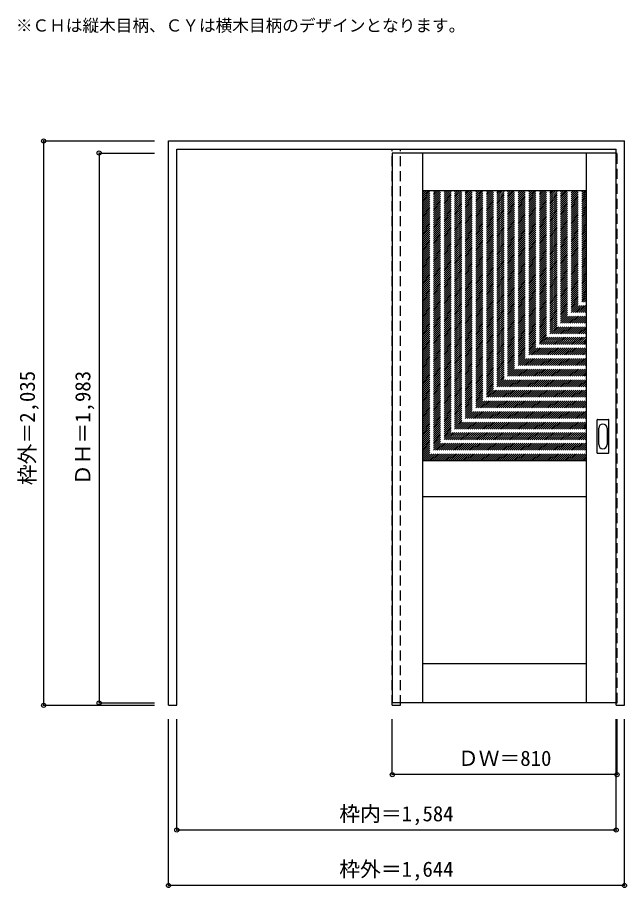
# Model space of a CAD drawing. Units: millimetres, scale not verified. Extents: x -1701 to 495, y -1848 to 1290.
import ezdxf
from ezdxf.enums import TextEntityAlignment as Align

# ---------------------------------------------------------------- set-up
doc = ezdxf.new("R2010")
doc.units = ezdxf.units.MM
doc.header["$LTSCALE"] = 30
doc.header["$PDMODE"] = 32
doc.header["$PDSIZE"] = 15
doc.linetypes.add('DASHED1', pattern=[1.8, 1.2, -0.6])
for name, color, linetype in [('0-0', 4, 'DASHED1'), ('0-1_寸法', 7, 'Continuous'), ('0-2_文字', 7, 'Continuous')]:
    doc.layers.add(name, color=color, linetype=linetype)
doc.styles.add('ＭＳ ゴシック', font='')
doc.styles.get('ＭＳ ゴシック').set_extended_font_data('MS Gothic')

msp = doc.modelspace()

# ---------------------------------------------------------------- linework, layer by layer
at = {"layer": '0-0', "color": 3, "linetype": 'Continuous'}
for p, q in [((-1156.27, -1190.71), (-1156.27, 844.29)), ((-1156.27, 844.29), (487.73, 844.29)), ((487.73, -1190.71), (487.73, 844.29)), ((-1126.27, 814.29), (457.73, 814.29)), ((-349.27, 800.79), (-349.27, -1182.21)), ((457.73, 800.79), (-349.27, 800.79)), ((-239.27, -1182.21), (-239.27, 800.79)), ((350.73, -1182.21), (350.73, 800.79)), ((457.73, -1190.71), (457.73, 814.29)), ((-239.27, 665.79), (350.73, 665.79)), ((388.73, -280.71), (388.73, -161.71)), ((390.23, -160.21), (429.23, -160.21)), ((430.73, -280.71), (430.73, -161.71)), ((429.23, -282.21), (390.23, -282.21)), ((350.73, -309.21), (-239.27, -309.21)), ((350.73, -439.21), (-239.27, -439.21)), ((350.73, -1041.21), (-239.27, -1041.21)), ((457.73, -1182.21), (-349.27, -1182.21)), ((457.73, -1190.71), (487.73, -1190.71))]:
    msp.add_line(p, q, dxfattribs=at)
at = {"layer": '0-0'}
for p, q in [((-349.27, -1190.71), (-349.27, 814.29)), ((-349.27, 800.79), (-349.27, 796.79)), ((-319.27, -1190.71), (-319.27, 814.29)), ((457.73, 800.79), (460.73, 800.79)), ((-239.27, 79.88), (346.64, 665.79)), ((-239.27, 86.95), (339.57, 665.79)), ((-239.27, 94.02), (332.49, 665.79)), ((-239.27, 101.09), (325.42, 665.79)), ((-239.27, 108.17), (318.35, 665.79)), ((-239.27, 115.24), (311.28, 665.79)), ((-239.27, 122.31), (304.21, 665.79)), ((-239.27, 129.38), (297.14, 665.79)), ((-239.27, 136.45), (290.07, 665.79)), ((-239.27, 143.52), (283, 665.79)), ((-239.27, 150.59), (275.93, 665.79)), ((-239.27, 157.66), (268.86, 665.79)), ((-239.27, 164.73), (261.78, 665.79)), ((-239.27, 171.8), (254.71, 665.79)), ((-239.27, 178.88), (247.64, 665.79)), ((-239.27, 185.95), (240.57, 665.79)), ((-239.27, 193.02), (233.5, 665.79)), ((-239.27, 200.09), (226.43, 665.79)), ((-239.27, 207.16), (219.36, 665.79)), ((-239.27, 214.23), (212.29, 665.79)), ((-239.27, 221.3), (205.22, 665.79)), ((-239.27, 228.37), (198.14, 665.79)), ((-239.27, 235.44), (191.07, 665.79)), ((-239.27, 242.52), (184, 665.79)), ((-239.27, 249.59), (176.93, 665.79)), ((-239.27, 256.66), (169.86, 665.79)), ((-239.27, 263.73), (162.79, 665.79)), ((-239.27, 270.8), (155.72, 665.79)), ((-239.27, 277.87), (148.65, 665.79)), ((-239.27, 284.94), (141.58, 665.79)), ((-239.27, 292.01), (134.5, 665.79)), ((-239.27, 299.08), (127.43, 665.79)), ((-239.27, 306.16), (120.36, 665.79)), ((-239.27, 313.23), (113.29, 665.79)), ((-239.27, 320.3), (106.22, 665.79)), ((-239.27, 327.37), (99.15, 665.79)), ((-239.27, 334.44), (92.08, 665.79)), ((-239.27, 341.51), (85.01, 665.79)), ((-239.27, 348.58), (77.94, 665.79)), ((-239.27, 355.65), (70.87, 665.79)), ((-239.27, 362.72), (63.79, 665.79)), ((-239.27, 369.79), (56.72, 665.79)), ((-239.27, 376.87), (49.65, 665.79)), ((-239.27, 383.94), (42.58, 665.79)), ((-239.27, 391.01), (35.51, 665.79)), ((-239.27, 398.08), (28.44, 665.79)), ((-239.27, 405.15), (21.37, 665.79)), ((-239.27, 412.22), (14.3, 665.79)), ((-239.27, 419.29), (7.23, 665.79)), ((-239.27, 426.36), (0.15, 665.79)), ((-239.27, 433.43), (-6.92, 665.79)), ((-239.27, 440.51), (-13.99, 665.79)), ((-239.27, 447.58), (-21.06, 665.79)), ((-239.27, 454.65), (-28.13, 665.79)), ((-239.27, 461.72), (-35.2, 665.79)), ((-239.27, 468.79), (-42.27, 665.79)), ((-239.27, 475.86), (-49.34, 665.79)), ((-239.27, 482.93), (-56.41, 665.79)), ((-239.27, 490), (-63.49, 665.79)), ((-239.27, 497.07), (-70.56, 665.79)), ((-239.27, 504.15), (-77.63, 665.79)), ((-239.27, 511.22), (-84.7, 665.79)), ((-239.27, 518.29), (-91.77, 665.79)), ((-239.27, 525.36), (-98.84, 665.79)), ((-239.27, 532.43), (-105.91, 665.79)), ((-239.27, 539.5), (-112.98, 665.79)), ((-239.27, 546.57), (-120.05, 665.79)), ((-239.27, 553.64), (-127.12, 665.79)), ((-239.27, 560.71), (-134.2, 665.79)), ((-239.27, 567.78), (-141.27, 665.79)), ((-239.27, 574.86), (-148.34, 665.79)), ((-239.27, 581.93), (-155.41, 665.79)), ((-239.27, 589), (-162.48, 665.79)), ((-239.27, 596.07), (-169.55, 665.79)), ((-239.27, 603.14), (-176.62, 665.79)), ((-239.27, 610.21), (-183.69, 665.79)), ((-239.27, 617.28), (-190.76, 665.79)), ((-239.27, 624.35), (-197.84, 665.79)), ((-239.27, 631.42), (-204.91, 665.79)), ((-239.27, 638.5), (-211.98, 665.79)), ((-239.27, 645.57), (-219.05, 665.79)), ((-239.27, 652.64), (-226.12, 665.79)), ((-239.27, 659.71), (-233.19, 665.79)), ((-239.27, 72.81), (350.73, 662.81)), ((-239.27, 65.74), (350.73, 655.74)), ((-239.27, 58.67), (350.73, 648.67)), ((-239.27, 51.6), (350.73, 641.6)), ((-239.27, 44.53), (350.73, 634.53)), ((-239.27, 37.45), (350.73, 627.45)), ((-239.27, 30.38), (350.73, 620.38)), ((-239.27, 23.31), (350.73, 613.31)), ((-239.27, 16.24), (350.73, 606.24)), ((-239.27, 9.17), (350.73, 599.17)), ((-239.27, 2.1), (350.73, 592.1)), ((-239.27, -4.97), (350.73, 585.03)), ((-239.27, -12.04), (350.73, 577.96)), ((-239.27, -19.11), (350.73, 570.89)), ((-239.27, -26.19), (350.73, 563.81)), ((-239.27, -33.26), (350.73, 556.74)), ((-239.27, -40.33), (350.73, 549.67)), ((-239.27, -47.4), (350.73, 542.6)), ((-239.27, -54.47), (350.73, 535.53)), ((-239.27, -61.54), (350.73, 528.46)), ((-239.27, -68.61), (350.73, 521.39)), ((-239.27, -75.68), (350.73, 514.32)), ((-239.27, -82.75), (350.73, 507.25)), ((-239.27, -89.82), (350.73, 500.18)), ((-239.27, -96.9), (350.73, 493.1)), ((-239.27, -103.97), (350.73, 486.03)), ((-239.27, -111.04), (350.73, 478.96)), ((-239.27, -118.11), (350.73, 471.89)), ((-239.27, -125.18), (350.73, 464.82)), ((-239.27, -132.25), (350.73, 457.75)), ((-239.27, -139.32), (350.73, 450.68)), ((-239.27, -146.39), (350.73, 443.61)), ((-239.27, -153.46), (350.73, 436.54)), ((-239.27, -160.54), (350.73, 429.46)), ((-239.27, -167.61), (350.73, 422.39)), ((-239.27, -174.68), (350.73, 415.32)), ((-239.27, -181.75), (350.73, 408.25)), ((-239.27, -188.82), (350.73, 401.18)), ((-239.27, -195.89), (350.73, 394.11)), ((-239.27, -202.96), (350.73, 387.04)), ((-239.27, -210.03), (350.73, 379.97)), ((-239.27, -217.1), (350.73, 372.9)), ((-239.27, -224.17), (350.73, 365.83)), ((-239.27, -231.25), (350.73, 358.75)), ((-239.27, -238.32), (350.73, 351.68)), ((-239.27, -245.39), (350.73, 344.61)), ((-239.27, -252.46), (350.73, 337.54)), ((-239.27, -259.53), (350.73, 330.47)), ((-239.27, -266.6), (350.73, 323.4)), ((-239.27, -273.67), (350.73, 316.33)), ((-239.27, -280.74), (350.73, 309.26)), ((-239.27, -287.81), (350.73, 302.19)), ((-239.27, -294.89), (350.73, 295.11)), ((-239.27, -301.96), (350.73, 288.04)), ((-239.27, -309.03), (350.73, 280.97)), ((-232.38, -309.21), (350.73, 273.9)), ((-225.31, -309.21), (350.73, 266.83)), ((-218.24, -309.21), (350.73, 259.76)), ((-211.17, -309.21), (350.73, 252.69)), ((-204.1, -309.21), (350.73, 245.62)), ((-197.03, -309.21), (350.73, 238.55)), ((-189.96, -309.21), (350.73, 231.47)), ((-182.89, -309.21), (350.73, 224.4)), ((-175.81, -309.21), (350.73, 217.33)), ((-168.74, -309.21), (350.73, 210.26)), ((-161.67, -309.21), (350.73, 203.19)), ((-154.6, -309.21), (350.73, 196.12)), ((-147.53, -309.21), (350.73, 189.05)), ((-140.46, -309.21), (350.73, 181.98)), ((-133.39, -309.21), (350.73, 174.91)), ((-126.32, -309.21), (350.73, 167.84)), ((-119.25, -309.21), (350.73, 160.76)), ((-112.18, -309.21), (350.73, 153.69)), ((-105.1, -309.21), (350.73, 146.62)), ((-98.03, -309.21), (350.73, 139.55)), ((-90.96, -309.21), (350.73, 132.48)), ((-83.89, -309.21), (350.73, 125.41)), ((-76.82, -309.21), (350.73, 118.34)), ((-69.75, -309.21), (350.73, 111.27)), ((-62.68, -309.21), (350.73, 104.2)), ((-55.61, -309.21), (350.73, 97.12)), ((-48.54, -309.21), (350.73, 90.05)), ((-41.46, -309.21), (350.73, 82.98)), ((-34.39, -309.21), (350.73, 75.91)), ((-27.32, -309.21), (350.73, 68.84)), ((-20.25, -309.21), (350.73, 61.77)), ((-13.18, -309.21), (350.73, 54.7)), ((-6.11, -309.21), (350.73, 47.63)), ((0.96, -309.21), (350.73, 40.56)), ((8.03, -309.21), (350.73, 33.48)), ((15.1, -309.21), (350.73, 26.41)), ((22.18, -309.21), (350.73, 19.34)), ((29.25, -309.21), (350.73, 12.27)), ((36.32, -309.21), (350.73, 5.2)), ((43.39, -309.21), (350.73, -1.87)), ((50.46, -309.21), (350.73, -8.94)), ((57.53, -309.21), (350.73, -16.01)), ((64.6, -309.21), (350.73, -23.08)), ((71.67, -309.21), (350.73, -30.15)), ((78.74, -309.21), (350.73, -37.23)), ((85.81, -309.21), (350.73, -44.3)), ((92.89, -309.21), (350.73, -51.37)), ((99.96, -309.21), (350.73, -58.44)), ((107.03, -309.21), (350.73, -65.51)), ((114.1, -309.21), (350.73, -72.58)), ((121.17, -309.21), (350.73, -79.65)), ((128.24, -309.21), (350.73, -86.72)), ((135.31, -309.21), (350.73, -93.79)), ((142.38, -309.21), (350.73, -100.87)), ((149.45, -309.21), (350.73, -107.94)), ((156.53, -309.21), (350.73, -115.01)), ((163.6, -309.21), (350.73, -122.08)), ((170.67, -309.21), (350.73, -129.15)), ((177.74, -309.21), (350.73, -136.22)), ((184.81, -309.21), (350.73, -143.29)), ((191.88, -309.21), (350.73, -150.36)), ((198.95, -309.21), (350.73, -157.43)), ((206.02, -309.21), (350.73, -164.51)), ((213.09, -309.21), (350.73, -171.58)), ((220.16, -309.21), (350.73, -178.65)), ((227.24, -309.21), (350.73, -185.72)), ((234.31, -309.21), (350.73, -192.79)), ((241.38, -309.21), (350.73, -199.86)), ((248.45, -309.21), (350.73, -206.93)), ((255.52, -309.21), (350.73, -214)), ((262.59, -309.21), (350.73, -221.07)), ((269.66, -309.21), (350.73, -228.14)), ((276.73, -309.21), (350.73, -235.22)), ((283.8, -309.21), (350.73, -242.29)), ((290.88, -309.21), (350.73, -249.36)), ((297.95, -309.21), (350.73, -256.43)), ((305.02, -309.21), (350.73, -263.5)), ((312.09, -309.21), (350.73, -270.57)), ((319.16, -309.21), (350.73, -277.64)), ((326.23, -309.21), (350.73, -284.71)), ((333.3, -309.21), (350.73, -291.78)), ((340.37, -309.21), (350.73, -298.86)), ((347.44, -309.21), (350.73, -305.93)), ((-349.27, -1190.71), (-319.27, -1190.71))]:
    msp.add_line(p, q, dxfattribs=at)
at = {"layer": '0-0', "color": 7, "linetype": 'Continuous'}
for p, q in [((394.73, -250.81), (394.73, -191.61)), ((424.73, -191.61), (424.73, -250.81))]:
    msp.add_line(p, q, dxfattribs=at)
at = {"layer": '0-0', "color": 3, "linetype": 'Continuous'}
msp.add_lwpolyline([(-1156.27, -1190.71), (-1126.27, -1190.71), (-1126.27, 814.29)], dxfattribs=at)
at = {"layer": '0-0'}
msp.add_lwpolyline([(457.73, -1182.21), (460.73, -1182.21), (460.73, 800.79)], dxfattribs=at)
at = {"layer": '0-0', "color": 3, "linetype": 'Continuous'}
for centre, start, end in [((390.23, -161.71), 90, 180), ((429.23, -161.71), 0, 90), ((390.23, -280.71), 180, 270), ((429.23, -280.71), 270, 0)]:
    msp.add_arc(centre, 1.5, start, end, dxfattribs=at)
at = {"layer": '0-0', "color": 7, "linetype": 'Continuous'}
for centre, start, end in [((409.73, -191.61), 0, 180), ((409.73, -250.81), 180, 0)]:
    msp.add_arc(centre, 15, start, end, dxfattribs=at)
at = {"layer": '0-1_寸法', "color": 4}
for p, q in [((-1606.27, 844.29), (-1606.27, -1190.71)), ((-1606.27, 844.29), (-1206.27, 844.29)), ((-1406.27, 800.79), (-1406.27, -1182.21)), ((-1406.27, 800.79), (-1206.27, 800.79)), ((-1606.27, -1190.71), (-1206.27, -1190.71)), ((-1406.27, -1182.21), (-1206.27, -1182.21)), ((-349.27, -1440.71), (-349.27, -1240.71)), ((457.73, -1640.71), (457.73, -1240.71)), ((460.73, -1440.71), (460.73, -1240.71)), ((487.73, -1840.71), (487.73, -1240.71)), ((460.73, -1440.71), (-349.27, -1440.71))]:
    msp.add_line(p, q, dxfattribs=at)
for points in [[(487.73, -1840.71), (-1156.27, -1840.71), (-1156.27, -1240.71)], [(457.73, -1640.71), (-1126.27, -1640.71), (-1126.27, -1240.71)]]:
    msp.add_lwpolyline(points, dxfattribs=at)
at = {"layer": '0-1_寸法'}
for p in [(-1606.27, 844.29), (-1406.27, 800.79), (-1606.27, -1190.71), (-1406.27, -1182.21), (-349.27, -1440.71), (460.73, -1440.71), (-1126.27, -1640.71), (457.73, -1640.71), (-1156.27, -1840.71), (487.73, -1840.71)]:
    msp.add_point(p, dxfattribs=at)

# ---------------------------------------------------------------- texts
at = {"layer": '0-1_寸法', "style": 'ＭＳ ゴシック'}
for s, p in [('枠外＝2,035', (-1621.27, -396.96)), ('ＤＨ＝1,983', (-1421.27, -396.96))]:
    msp.add_text(s, height=54.99, rotation=90, dxfattribs=at).set_placement(p, align=Align.BOTTOM_LEFT)
for s, p in [('ＤＷ＝810', (-113.02, -1425.71)), ('枠内＝1,584', (-540.52, -1625.71)), ('枠外＝1,644', (-540.52, -1825.71))]:
    msp.add_text(s, height=54.99, dxfattribs=at).set_placement(p, align=Align.BOTTOM_LEFT)
at = {"layer": '0-2_文字', "style": 'ＭＳ ゴシック'}
msp.add_text('※ＣＨは縦木目柄、ＣＹは横木目柄のデザインとなります。', height=43.99, dxfattribs=at).set_placement((-1706.27, 1225.66), align=Align.BOTTOM_LEFT)

doc.saveas('drawing.dxf')
